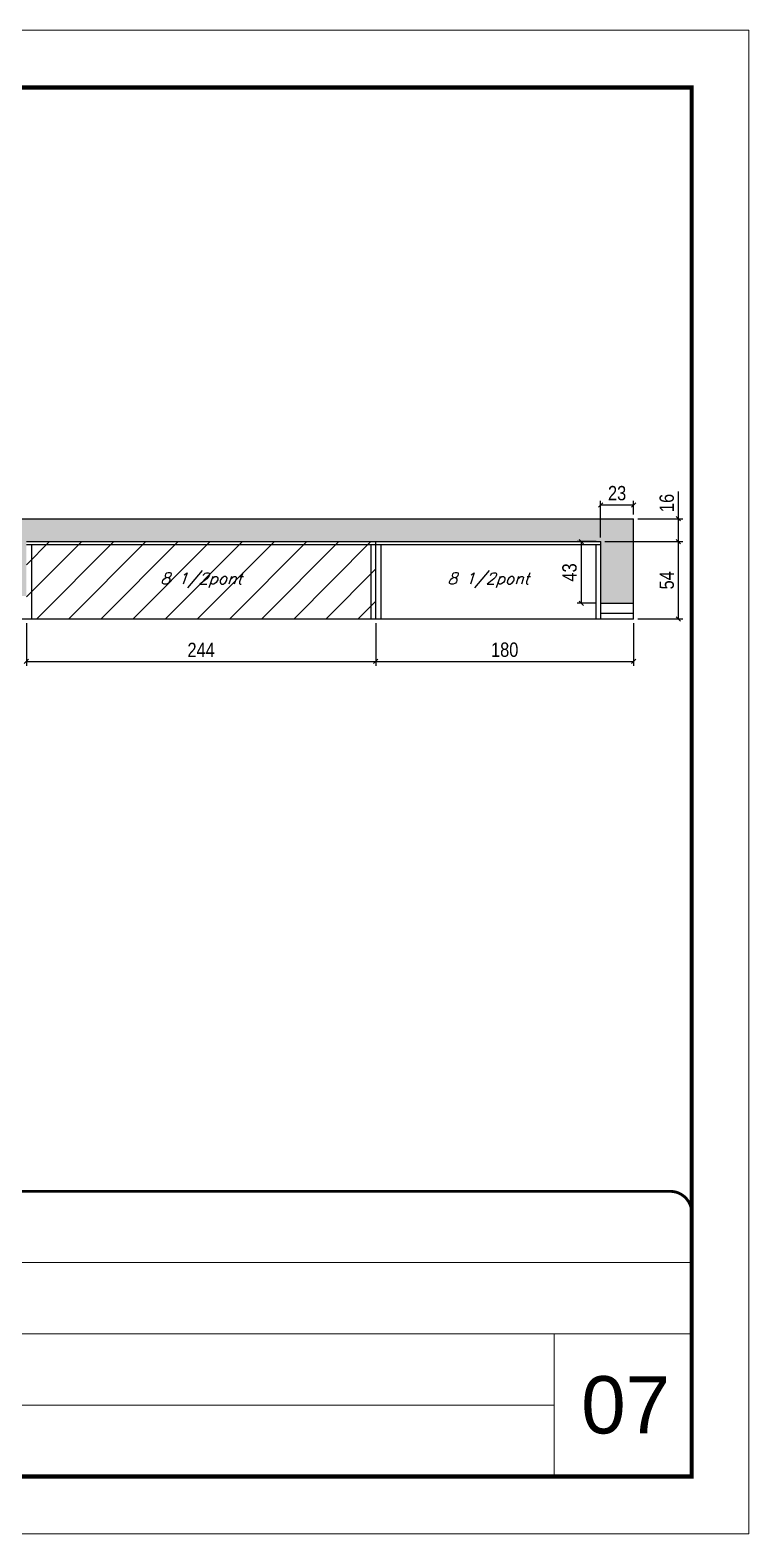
# Model space of a CAD drawing. Extents: x 3309 to 9563, y -2522 to 14608.
# Drawn here: x 7476 to 7978, y 12409 to 13459 of the extents above; entities that cross this region are included whole.
import ezdxf

# ---------------------------------------------------------------- set-up
doc = ezdxf.new("R2010")
doc.units = 0
doc.linetypes.add('CONTINUO', pattern=[0])
doc.linetypes.add('DASHED', pattern=[0.75, 0.5, -0.25])
for name, color, linetype, lineweight in [('CARIMBO', 255, 'Continuous', 9), ('Folhas', 255, 'Continuous', 9), ('Hachura', 251, 'Continuous', 9), ('SARRAFO DE PRESSAO', 251, 'DASHED', 9)]:
    doc.layers.add(name, color=color, linetype=linetype, lineweight=lineweight)
for name, color, linetype in [('COTA', 241, 'Continuous'), ('Painéis', 200, 'Continuous'), ('SARR_2.2x7', 40, 'Continuous'), ('SARR_3.5x7', 81, 'Continuous'), ('texto', 7, 'Continuous')]:
    doc.layers.add(name, color=color, linetype=linetype)
doc.styles.add('ARIAL', font='arial.ttf')
doc.styles.add('COTA TECNICA', font='techl___.ttf', dxfattribs={"height": 10})
doc.styles.add('Romans', font='romans.shx')
doc.dimstyles.new('PAINEL', dxfattribs={"dimtxt": 10, "dimasz": 3, "dimexe": 3, "dimexo": 3, "dimgap": 3, "dimtad": 1, "dimdec": 1, "dimzin": 12, "dimdsep": 46, "dimtxsty": 'COTA TECNICA', "dimblk1": 'OBLIQUE', "dimblk2": 'OBLIQUE', "dimsah": 1, "dimcen": 0.9, "dimclrd": 4, "dimclre": 4, "dimclrt": 240, "dimadec": 1, "dimazin": 3, "dimtfac": 1, "dimtdec": 1, "dimtmove": 0, "dimatfit": 3, "dimfxl": 1, "dimtolj": 1, "dimtzin": 12, "dimarcsym": 0})

# ---------------------------------------------------------------- blocks, each defined once
blk = doc.blocks.new('9999999999')
at = {"color": 30, "linetype": 'CONTINUO'}
for p, q in [((98564.6, 34379.6), (99584, 34379.6)), ((98564.6, 34329.8), (99488, 34329.8)), ((99584, 34329.8), (99488, 34329.8)), ((99488, 34329.8), (99488, 34230.2)), ((98564.6, 34280), (99488, 34280))]:
    blk.add_line(p, q, dxfattribs=at)
at = {"color": 30, "linetype": 'CONTINUO', "const_width": 2}
blk.add_lwpolyline([(99584, 34230.2), (99584, 34414.4, 0.414214), (99569, 34429.4), (98229, 34429.4, 0.414214), (98214, 34414.4), (98214, 34245.2, 0.414214), (98229, 34230.2), (99584, 34230.2)], format="xyb", dxfattribs=at)
at = {"layer": 'Folhas'}
blk.add_lwpolyline([(98139, 34190.2), (99624, 34190.2), (99624, 35240.2), (98139, 35240.2)], close=True, dxfattribs=at)
at = {"layer": 'Folhas', "color": 30, "const_width": 3}
blk.add_lwpolyline([(98214, 34230.2), (99584, 34230.2), (99584, 35200.2), (98214, 35200.2)], close=True, dxfattribs=at)
blk = doc.blocks.new('_Oblique')
at = {"color": 0, "linetype": 'ByBlock', "lineweight": -2}
blk.add_line((-0.5, -0.5), (0.5, 0.5), dxfattribs=at)
blk = doc.blocks.new('*D1669')
at = {"layer": 'COTA', "color": 4, "lineweight": -2, "transparency": 16777216}
for p, q in [((7473.3, 13045.1), (7473.3, 13015.5)), ((7717.3, 13045.1), (7717.3, 13015.5)), ((7473.3, 13018.5), (7717.3, 13018.5))]:
    blk.add_line(p, q, dxfattribs=at)
at = {"layer": 'Defpoints', "color": 0, "transparency": 16777216}
for p in [(7473.3, 13048.1), (7717.3, 13048.1), (7717.3, 13018.5)]:
    blk.add_point(p, dxfattribs=at)
at = {"layer": 'COTA', "color": 4, "lineweight": -2, "transparency": 16777216, "xscale": 3, "yscale": 3, "zscale": 3, "rotation": 180}
blk.add_blockref('_Oblique', (7473.3, 13018.5), dxfattribs=at)
at = {"layer": 'COTA', "color": 4, "lineweight": -2, "transparency": 16777216, "xscale": 3, "yscale": 3, "zscale": 3}
blk.add_blockref('_Oblique', (7717.3, 13018.5), dxfattribs=at)
at = {"layer": 'COTA', "color": 240, "transparency": 16777216, "insert": (7595.3, 13026.5), "char_height": 10, "attachment_point": 5, "style": 'COTA TECNICA'}
blk.add_mtext('\\A1;244', dxfattribs=at)
blk = doc.blocks.new('*D1671')
at = {"layer": 'COTA', "color": 4, "lineweight": -2, "transparency": 16777216}
for p, q in [((7717.3, 13045.1), (7717.3, 13015.5)), ((7897.3, 13045.1), (7897.3, 13015.5)), ((7717.3, 13018.5), (7897.3, 13018.5))]:
    blk.add_line(p, q, dxfattribs=at)
at = {"layer": 'Defpoints', "color": 0, "transparency": 16777216}
for p in [(7717.3, 13048.1), (7897.3, 13048.1), (7897.3, 13018.5)]:
    blk.add_point(p, dxfattribs=at)
at = {"layer": 'COTA', "color": 4, "lineweight": -2, "transparency": 16777216, "xscale": 3, "yscale": 3, "zscale": 3, "rotation": 180}
blk.add_blockref('_Oblique', (7717.3, 13018.5), dxfattribs=at)
at = {"layer": 'COTA', "color": 4, "lineweight": -2, "transparency": 16777216, "xscale": 3, "yscale": 3, "zscale": 3}
blk.add_blockref('_Oblique', (7897.3, 13018.5), dxfattribs=at)
at = {"layer": 'COTA', "color": 240, "transparency": 16777216, "insert": (7807.3, 13026.6), "char_height": 10, "attachment_point": 5, "style": 'COTA TECNICA'}
blk.add_mtext('\\A1;180', dxfattribs=at)
blk = doc.blocks.new('*D1676')
at = {"layer": 'COTA', "color": 4, "lineweight": -2, "transparency": 16777216}
for p, q in [((7871.3, 13102.1), (7857.9, 13102.1)), ((7860.9, 13059.1), (7860.9, 13102.1)), ((7871.3, 13059.1), (7857.9, 13059.1))]:
    blk.add_line(p, q, dxfattribs=at)
at = {"layer": 'Defpoints', "color": 0, "transparency": 16777216}
for p in [(7860.9, 13102.1), (7874.3, 13102.1), (7874.3, 13059.1)]:
    blk.add_point(p, dxfattribs=at)
at = {"layer": 'COTA', "color": 4, "lineweight": -2, "transparency": 16777216, "xscale": 3, "yscale": 3, "zscale": 3}
for p, rotation in [((7860.9, 13102.1), 90), ((7860.9, 13059.1), 270)]:
    blk.add_blockref('_Oblique', p, dxfattribs=dict(at, rotation=rotation))
at = {"layer": 'COTA', "color": 240, "transparency": 16777216, "insert": (7852.6, 13080.6), "char_height": 10, "attachment_point": 5, "rotation": 90, "style": 'COTA TECNICA'}
blk.add_mtext('\\A1;43', dxfattribs=at)
blk = doc.blocks.new('*D1677')
at = {"layer": 'COTA', "color": 4, "lineweight": -2, "transparency": 16777216}
for p, q in [((7874.3, 13105.1), (7874.3, 13130.7)), ((7874.3, 13127.7), (7897.3, 13127.7)), ((7897.3, 13121.1), (7897.3, 13130.7))]:
    blk.add_line(p, q, dxfattribs=at)
at = {"layer": 'Defpoints', "color": 0, "transparency": 16777216}
for p in [(7897.3, 13127.7), (7897.3, 13118.1), (7874.3, 13102.1)]:
    blk.add_point(p, dxfattribs=at)
at = {"layer": 'COTA', "color": 4, "lineweight": -2, "transparency": 16777216, "xscale": 3, "yscale": 3, "zscale": 3, "rotation": 180}
blk.add_blockref('_Oblique', (7874.3, 13127.7), dxfattribs=at)
at = {"layer": 'COTA', "color": 4, "lineweight": -2, "transparency": 16777216, "xscale": 3, "yscale": 3, "zscale": 3}
blk.add_blockref('_Oblique', (7897.3, 13127.7), dxfattribs=at)
at = {"layer": 'COTA', "color": 240, "transparency": 16777216, "insert": (7885.8, 13135.9), "char_height": 10, "attachment_point": 5, "style": 'COTA TECNICA'}
blk.add_mtext('\\A1;23', dxfattribs=at)
blk = doc.blocks.new('*D1682')
at = {"layer": 'COTA', "color": 4, "lineweight": -2, "transparency": 16777216}
for p, q in [((7877.3, 13102.1), (7931.6, 13102.1)), ((7928.6, 13048.1), (7928.6, 13102.1)), ((7900.3, 13048.1), (7931.6, 13048.1))]:
    blk.add_line(p, q, dxfattribs=at)
at = {"layer": 'Defpoints', "color": 0, "transparency": 16777216}
for p in [(7874.3, 13102.1), (7928.6, 13102.1), (7897.3, 13048.1)]:
    blk.add_point(p, dxfattribs=at)
at = {"layer": 'COTA', "color": 4, "lineweight": -2, "transparency": 16777216, "xscale": 3, "yscale": 3, "zscale": 3}
for p, rotation in [((7928.6, 13102.1), 90), ((7928.6, 13048.1), 270)]:
    blk.add_blockref('_Oblique', p, dxfattribs=dict(at, rotation=rotation))
at = {"layer": 'COTA', "color": 240, "transparency": 16777216, "insert": (7920.5, 13075.1), "char_height": 10, "attachment_point": 5, "rotation": 90, "style": 'COTA TECNICA'}
blk.add_mtext('\\A1;54', dxfattribs=at)
blk = doc.blocks.new('*D1683')
at = {"layer": 'COTA', "color": 4, "lineweight": -2, "transparency": 16777216}
for p, q in [((7928.6, 13118.1), (7928.6, 13137.1)), ((7900.3, 13118.1), (7931.6, 13118.1)), ((7928.6, 13102.1), (7928.6, 13118.1)), ((7877.3, 13102.1), (7931.6, 13102.1))]:
    blk.add_line(p, q, dxfattribs=at)
at = {"layer": 'Defpoints', "color": 0, "transparency": 16777216}
for p in [(7897.3, 13118.1), (7928.6, 13118.1), (7874.3, 13102.1)]:
    blk.add_point(p, dxfattribs=at)
at = {"layer": 'COTA', "color": 4, "lineweight": -2, "transparency": 16777216, "xscale": 3, "yscale": 3, "zscale": 3}
for p, rotation in [((7928.6, 13118.1), 90), ((7928.6, 13102.1), 270)]:
    blk.add_blockref('_Oblique', p, dxfattribs=dict(at, rotation=rotation))
at = {"layer": 'COTA', "color": 240, "transparency": 16777216, "insert": (7920.5, 13129.1), "char_height": 10, "attachment_point": 5, "rotation": 90, "style": 'COTA TECNICA'}
blk.add_mtext('\\A1;16', dxfattribs=at)

msp = doc.modelspace()

# ---------------------------------------------------------------- hatches: boundary and pattern name
at = {"layer": 'COTA'}
h = msp.add_hatch(dxfattribs=at)
h.set_pattern_fill('AR-CONC', color=256, scale=0.03)
h.set_pattern_definition([(50, (-1577.399, -228.6743), (5.4655401, -0.4781726), [0.5715, -6.2865]), (355, (-1577.399, -228.6743), (-1.0573026, 5.7317054), [0.4572, -5.0292175]), (100.451445, (-1576.9436, -228.714), (4.4082374, 5.2535326), [0.4857003, -5.3427073]), (46.1842, (-1577.399, -227.15), (8.1323712, -1.2612698), [0.85725, -9.42975]), (96.63556, (-1576.7214, -227.2554), (7.122124, 7.4227837), [0.7285507, -8.0140682]), (351.18415, (-1577.399, -227.15), (7.122124, 7.4227837), [0.685799, -7.543792]), (21, (-1576.637, -227.5313), (4.5484317, -3.067956), [0.5715, -6.2865]), (326, (-1576.637, -227.5313), (1.8540609, 5.525639), [0.4572, -5.0292]), (71.451445, (-1576.258, -227.787), (6.4024926, 2.457683), [0.4857003, -5.3426981]), (37.5, (-1577.3991, -228.6743), (0.0926581, 2.53665117), [0, -4.96824, 0, -5.1054, 0, -5.04825]), (7.5, (-1577.399, -228.6743), (2.00458988, 3.00541724), [0, -2.91084, 0, -4.85394, 0, -1.92405]), (327.5, (-1579.0984, -228.6743), (4.06771786, -0.17186232), [0, -1.905, 0, -5.9436, 0, -7.8867]), (317.5, (-1579.8604, -228.6743), (4.44387544, 0.7627947), [0, -2.4765, 0, -3.94716, 0, -5.6007])])
h.paths.add_polyline_path([(7473.35, 13102.09), (7874.35, 13102.09), (7874.35, 13059.09), (7897.35, 13059.09), (7897.35, 13118.09), (6614.35, 13118.09), (6614.35, 13106.09), (6857.85, 13106.09), (6857.85, 13069.09), (6884.85, 13069.09), (6884.85, 13100.09), (7446.35, 13100.09), (7446.35, 13064.09), (7473.35, 13064.09)])
at = {"layer": 'Hachura'}
h = msp.add_hatch(dxfattribs=at)
h.set_pattern_fill('ANSI31', color=256, scale=5)
h.paths.add_polyline_path([(6858.35, 12769.68), (6858.35, 12725.68), (7102.35, 12725.68), (7102.35, 12769.68)])
h.paths.add_polyline_path([(6614.35, 12769.68), (6614.35, 12725.68), (6858.35, 12725.68), (6858.35, 12769.68)])
h.paths.add_polyline_path([(6614.35, 12960.2), (6614.35, 12904.2), (6858.35, 12904.2), (6858.35, 12960.2)])
h.paths.add_polyline_path([(7102.35, 12904.2), (7102.35, 12960.2), (6858.35, 12960.2), (6858.35, 12904.2)])
h.paths.add_polyline_path([(7345.85, 13048.09), (7345.85, 13100.09), (7101.85, 13100.09), (7101.85, 13048.09)])
h.paths.add_polyline_path([(7717.35, 13048.09), (7717.35, 13102.09), (7473.35, 13102.09), (7473.35, 13048.09)])
h.paths.add_polyline_path([(6857.85, 13048.09), (6857.85, 13106.09), (6614.35, 13106.09), (6614.35, 13048.09)])

# ---------------------------------------------------------------- linework, layer by layer
at = {"layer": 'COTA'}
for p in [(6614.35, 13118.09), (7897.35, 13059.09)]:
    msp.add_line(p, (7897.35, 13118.09), dxfattribs=at)
at = {"layer": 'Painéis', "linetype": 'ByBlock'}
for p, q in [((7473.35, 13102.09), (7874.35, 13102.09)), ((7717.35, 13048.09), (7717.35, 13102.09)), ((7874.35, 13059.09), (7874.35, 13102.09)), ((7874.35, 13059.09), (7897.35, 13059.09)), ((7897.35, 13048.09), (7897.35, 13059.09)), ((7897.35, 13048.09), (6614.35, 13048.09))]:
    msp.add_line(p, q, dxfattribs=at)
at = {"layer": 'SARR_2.2x7', "linetype": 'Continuous'}
for p, q in [((7717.35, 13099.89), (7473.35, 13099.89)), ((7874.35, 13099.89), (7717.35, 13099.89)), ((7874.35, 13052.09), (7897.35, 13052.09))]:
    msp.add_line(p, q, dxfattribs=at)
at = {"layer": 'SARR_3.5x7'}
for p, q in [((7476.85, 13099.89), (7476.85, 13048.09)), ((7713.85, 13099.89), (7713.85, 13048.09)), ((7720.85, 13099.89), (7720.85, 13048.09)), ((7870.85, 13099.89), (7870.85, 13048.09)), ((7874.35, 13048.09), (7874.35, 13059.09))]:
    msp.add_line(p, q, dxfattribs=at)

# ---------------------------------------------------------------- block references
at = {"layer": 'SARRAFO DE PRESSAO', "color": 6, "linetype": 'ByBlock'}
msp.add_blockref('9999999999', (-91646.11, -21780.92), dxfattribs=at)

# ---------------------------------------------------------------- texts
at = {"layer": 'CARIMBO', "style": 'ARIAL'}
msp.add_text('07', height=40, dxfattribs=at).set_placement((7860.73, 12479.43))
at = {"layer": 'texto', "color": 2, "char_height": 8, "attachment_point": 5, "style": 'Romans'}
for insert in [(7595.35, 13075.09), (7795.85, 13075.09)]:
    msp.add_mtext('{\\Q19;\\C256;8 1/2pont}', dxfattribs=dict(at, insert=insert))

# ---------------------------------------------------------------- dimensions: what is measured, and where the dimension line sits
at = {"layer": 'COTA'}
for base, p1, p2, picture, middle in [((7897.35, 13127.67), (7874.35, 13102.09), (7897.35, 13118.09), '*D1677', (7885.85, 13135.88)), ((7717.35, 13018.45), (7473.35, 13048.09), (7717.35, 13048.09), '*D1669', (7595.35, 13026.53)), ((7897.35, 13018.45), (7717.35, 13048.09), (7897.35, 13048.09), '*D1671', (7807.35, 13026.58))]:
    dim = msp.add_linear_dim(base=base, p1=p1, p2=p2, dimstyle='PAINEL', dxfattribs=at)
    dim.commit()
    dim.dimension.update_dxf_attribs({"geometry": picture, "text_midpoint": middle})
for base, p1, p2, picture, middle in [((7928.64, 13118.09), (7874.35, 13102.09), (7897.35, 13118.09), '*D1683', (7920.53, 13129.1)), ((7860.86, 13102.09), (7874.35, 13059.09), (7874.35, 13102.09), '*D1676', (7852.64, 13080.59)), ((7928.64, 13102.09), (7897.35, 13048.09), (7874.35, 13102.09), '*D1682', (7920.53, 13075.09))]:
    dim = msp.add_linear_dim(base=base, p1=p1, p2=p2, angle=90, dimstyle='PAINEL', dxfattribs=at)
    dim.commit()
    dim.dimension.update_dxf_attribs({"geometry": picture, "text_midpoint": middle})

doc.saveas('drawing.dxf')
